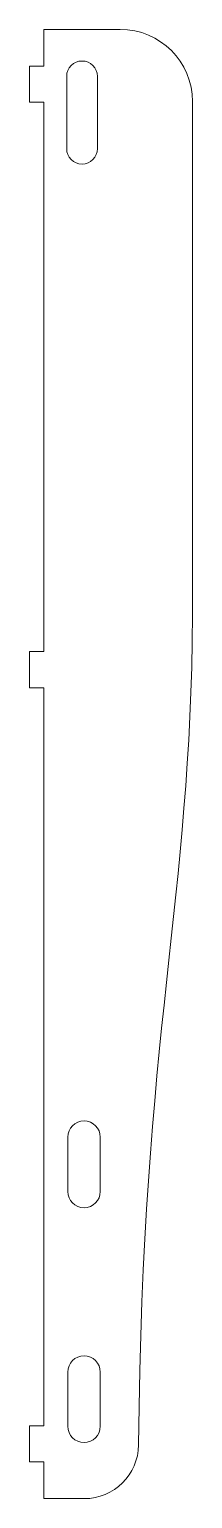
# Model space of a CAD drawing. Header units: millimetres. Extents: x -4 to 41, y -244 to 162.
import ezdxf

# ---------------------------------------------------------------- set-up
doc = ezdxf.new("R2010")
doc.units = ezdxf.units.MM
doc.layers.add('1', color=7, linetype='Continuous', true_color=0xffffff)

msp = doc.modelspace()

# ---------------------------------------------------------------- linework, layer by layer
at = {"layer": '1', "color": 163, "linetype": 'Continuous', "lineweight": 18}
for p, q in [((0, 162.01), (21.09, 162.01)), ((0, 162.01), (0, 151.86)), ((-4, 141.86), (-4, 151.86)), ((-4, 151.86), (0, 151.86)), ((0, 141.86), (-4, 141.86)), ((0, 141.86), (0, -10.15)), ((41.09, 8.36), (41.09, 142.01)), ((-4, -20.15), (-4, -10.15)), ((-4, -10.15), (0, -10.15)), ((0, -20.15), (-4, -20.15)), ((0, -20.15), (0, -224.35)), ((-4, -234.35), (-4, -224.35)), ((-4, -224.35), (0, -224.35)), ((0, -234.35), (-4, -234.35)), ((0, -234.35), (0, -244.5)), ((11.16, -244.5), (0, -244.5))]:
    msp.add_line(p, q, dxfattribs=at)
at = {"layer": '1', "color": 150, "linetype": 'Continuous', "lineweight": 18}
for p, q in [((6.3, 149.01), (6.3, 129.01)), ((14.8, 129.01), (14.8, 149.01)), ((6.59, -144.5), (6.59, -159.5)), ((15.59, -159.5), (15.59, -144.5)), ((6.59, -209.5), (6.59, -224.5)), ((15.59, -224.5), (15.59, -209.5))]:
    msp.add_line(p, q, dxfattribs=at)
at = {"layer": '1', "color": 163, "linetype": 'Continuous', "lineweight": 18}
for centre, radius, start, end in [((21.09, 142.01), 20, 0, 90), ((-1916.67, 6.73), 1957.77, 359.80317, 0.04774), ((11.16, -229.5), 15, 270, 359.4628)]:
    msp.add_arc(centre, radius, start, end, dxfattribs=at)
at = {"layer": '1', "color": 150, "linetype": 'Continuous', "lineweight": 18}
for centre, radius, start, end in [((10.55, 149.01), 4.25, 0, 180), ((10.55, 129.01), 4.25, 180, 360), ((11.09, -144.5), 4.5, 90.0016, 179.999), ((11.09, -144.5), 4.5, 0, 89.9988), ((11.09, -159.5), 4.5, 180.001, 269.9984), ((11.09, -159.5), 4.5, 270.0012, 0), ((11.09, -209.5), 4.5, 90.0016, 179.999), ((11.09, -209.5), 4.5, 0, 89.9988), ((11.09, -224.5), 4.5, 180.001, 269.9984), ((11.09, -224.5), 4.5, 270.0012, 360)]:
    msp.add_arc(centre, radius, start, end, dxfattribs=at)
at = {"layer": '1', "color": 163, "linetype": 'Continuous', "lineweight": 18}
msp.add_open_spline([(26.16, -229.64), (27.24, -114.77), (40.65, -79.87), (41.08, 0)], degree=3, dxfattribs=at)

doc.saveas('drawing.dxf')
